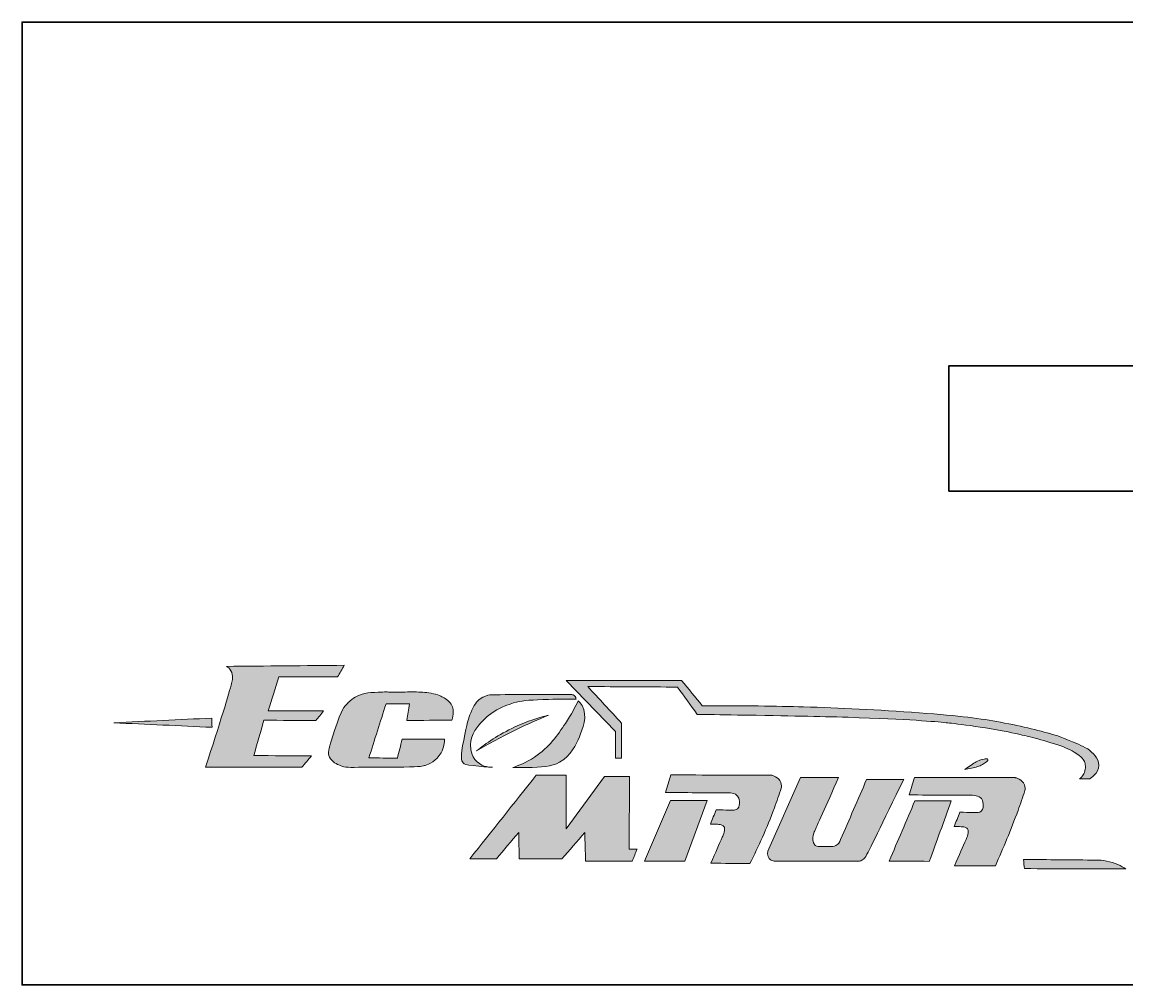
# Model space of a CAD drawing. Header units: centimetres. Extents: x 4.4 to 35.6, y -27.8 to -2.2.
# Drawn here: x 4.53 to 9.82, y -22.58 to -17.97 of the extents above; entities that cross this region are included whole.
import ezdxf

# ---------------------------------------------------------------- set-up
doc = ezdxf.new("R2010")
doc.units = ezdxf.units.CM
doc.header["$MEASUREMENT"] = 0
doc.layers.add('Camada 1', color=7, linetype='Continuous', lineweight=0)

# ---------------------------------------------------------------- blocks, each defined once
blk = doc.blocks.new('Block_0')
at = {"layer": 'Camada 1', "true_color": 0x1a1413, "transparency": 33554687}
h = blk.add_hatch(color=250, dxfattribs=at)
h.dxf.hatch_style = 2
edge = h.paths.add_edge_path()
edge.add_spline(control_points=[(5.5053, -21.0544), (5.511, -21.058), (5.5198, -21.0647), (5.5261, -21.0757), (5.5387, -21.0979), (5.5327, -21.1234), (5.5294, -21.1362), (5.5188, -21.177), (5.472, -21.3302), (5.4043, -21.5376), (5.558, -21.5377), (5.7118, -21.5378), (5.8655, -21.5379), (5.881, -21.5193), (5.8966, -21.5008), (5.9121, -21.4823), (5.8198, -21.4822), (5.7275, -21.4821), (5.6352, -21.482), (5.6514, -21.4256), (5.6676, -21.3691), (5.6837, -21.3127), (5.7668, -21.3129), (5.8498, -21.3131), (5.9328, -21.3134), (5.9451, -21.2982), (5.9573, -21.283), (5.9696, -21.2677), (5.8808, -21.2679), (5.7921, -21.2681), (5.7034, -21.2682), (5.7205, -21.214), (5.7377, -21.1597), (5.7548, -21.1054), (5.8487, -21.1054), (5.9425, -21.1054), (6.0364, -21.1054), (6.047, -21.0867), (6.0576, -21.068), (6.0683, -21.0493), (5.8806, -21.051), (5.6929, -21.0527), (5.5053, -21.0544)], knot_values=[0, 0, 0, 0, 1, 1, 1, 2, 2, 2, 3, 3, 3, 4, 4, 4, 5, 5, 5, 6, 6, 6, 7, 7, 7, 8, 8, 8, 9, 9, 9, 10, 10, 10, 11, 11, 11, 12, 12, 12, 13, 13, 13, 14, 14, 14, 14], degree=3, periodic=0)
h = blk.add_hatch(color=250, dxfattribs=at)
h.dxf.hatch_style = 2
edge = h.paths.add_edge_path()
edge.add_spline(control_points=[(7.3959, -21.3258), (7.3959, -21.3818), (7.3959, -21.4379), (7.3959, -21.4939), (7.3959, -21.4939), (7.3675, -21.4939), (7.3675, -21.4939), (7.3675, -21.4939), (7.3675, -21.3662), (7.3675, -21.3662), (7.3675, -21.3662), (7.131, -21.1222), (7.131, -21.1222), (7.131, -21.1222), (7.6835, -21.1222), (7.6835, -21.1222), (7.7165, -21.1625), (7.7495, -21.2028), (7.7826, -21.2431), (7.9761, -21.2421), (8.1408, -21.2451), (8.2677, -21.2486), (8.439, -21.2535), (8.6199, -21.2616), (8.8214, -21.2768), (9.0195, -21.2918), (9.1144, -21.3043), (9.2095, -21.322), (9.3184, -21.3422), (9.408, -21.3654), (9.471, -21.3834), (9.471, -21.3834), (9.5012, -21.3915), (9.5835, -21.4277), (9.615, -21.4415), (9.6422, -21.4547), (9.6631, -21.4834), (9.6711, -21.4945), (9.6815, -21.5091), (9.6813, -21.5289), (9.6808, -21.567), (9.6411, -21.5905), (9.6369, -21.5929), (9.6205, -21.5929), (9.604, -21.5928), (9.5876, -21.5928), (9.593, -21.5891), (9.6019, -21.5818), (9.6085, -21.5698), (9.6194, -21.5499), (9.6174, -21.5286), (9.6131, -21.5152), (9.6093, -21.5035), (9.6006, -21.4882), (9.563, -21.4652), (9.5364, -21.4489), (9.5113, -21.4386), (9.4619, -21.4231), (9.4196, -21.4099), (9.3833, -21.4003), (9.3516, -21.3924), (9.3406, -21.3897), (9.2948, -21.3785), (9.2459, -21.3686), (9.1012, -21.3393), (8.9503, -21.3242), (8.9503, -21.3242), (8.8959, -21.3188), (8.7755, -21.3079), (8.4804, -21.2985), (8.3351, -21.2939), (8.207, -21.2917), (7.9506, -21.2874), (7.8704, -21.286), (7.8039, -21.285), (7.7581, -21.2844), (7.7266, -21.2408), (7.695, -21.1973), (7.6635, -21.1537), (7.5203, -21.1529), (7.3771, -21.152), (7.2339, -21.1511), (7.2879, -21.2093), (7.3419, -21.2675), (7.3959, -21.3258)], knot_values=[0, 0, 0, 0, 1, 1, 1, 2, 2, 2, 3, 3, 3, 4, 4, 4, 5, 5, 5, 6, 6, 6, 7, 7, 7, 8, 8, 8, 9, 9, 9, 10, 10, 10, 11, 11, 11, 12, 12, 12, 13, 13, 13, 14, 14, 14, 15, 15, 15, 16, 16, 16, 17, 17, 17, 18, 18, 18, 19, 19, 19, 20, 20, 20, 21, 21, 21, 22, 22, 22, 23, 23, 23, 24, 24, 24, 25, 25, 25, 26, 26, 26, 27, 27, 27, 28, 28, 28, 28], degree=3, periodic=0)
h = blk.add_hatch(color=250, dxfattribs=at)
h.dxf.hatch_style = 2
edge = h.paths.add_edge_path()
edge.add_spline(control_points=[(6.3677, -21.3132), (6.4397, -21.313), (6.5117, -21.3127), (6.5838, -21.3124), (6.5862, -21.3057), (6.5996, -21.2675), (6.58, -21.2359), (6.568, -21.2166), (6.5475, -21.206), (6.5359, -21.1999), (6.5291, -21.1964), (6.5204, -21.1926), (6.506, -21.1884), (6.4758, -21.1798), (6.4502, -21.1783), (6.4261, -21.1775), (6.3907, -21.1764), (6.3749, -21.1773), (6.3308, -21.1777), (6.2718, -21.1781), (6.2798, -21.1765), (6.2523, -21.1774), (6.1927, -21.1795), (6.1622, -21.1808), (6.1295, -21.1974), (6.1046, -21.21), (6.0893, -21.2258), (6.0793, -21.2363), (6.0629, -21.2534), (6.05, -21.2725), (6.0074, -21.4071), (5.9939, -21.4499), (5.9887, -21.4685), (5.9979, -21.4885), (6.009, -21.5126), (6.034, -21.5232), (6.0481, -21.5292), (6.0728, -21.5396), (6.0891, -21.5382), (6.1604, -21.5376), (6.1921, -21.5373), (6.2238, -21.5375), (6.2555, -21.5373), (6.3051, -21.5371), (6.3224, -21.5371), (6.3534, -21.5365), (6.435, -21.5349), (6.4457, -21.5322), (6.4562, -21.5284), (6.4717, -21.5228), (6.51, -21.5081), (6.5323, -21.4683), (6.5469, -21.4424), (6.5483, -21.4171), (6.5481, -21.4038), (6.4807, -21.4038), (6.4132, -21.4038), (6.3458, -21.4038), (6.338, -21.4337), (6.3303, -21.4637), (6.3226, -21.4936), (6.2771, -21.4934), (6.2317, -21.4932), (6.1862, -21.493), (6.2136, -21.4066), (6.241, -21.3202), (6.2684, -21.2338), (6.306, -21.2339), (6.3436, -21.234), (6.3811, -21.2341), (6.3766, -21.2605), (6.3722, -21.2868), (6.3677, -21.3132)], knot_values=[0, 0, 0, 0, 1, 1, 1, 2, 2, 2, 3, 3, 3, 4, 4, 4, 5, 5, 5, 6, 6, 6, 7, 7, 7, 8, 8, 8, 9, 9, 9, 10, 10, 10, 11, 11, 11, 12, 12, 12, 13, 13, 13, 14, 14, 14, 15, 15, 15, 16, 16, 16, 17, 17, 17, 18, 18, 18, 19, 19, 19, 20, 20, 20, 21, 21, 21, 22, 22, 22, 23, 23, 23, 24, 24, 24, 24], degree=3, periodic=0)
h = blk.add_hatch(color=250, dxfattribs=at)
h.dxf.hatch_style = 2
edge = h.paths.add_edge_path()
edge.add_spline(control_points=[(6.7783, -21.5376), (6.77, -21.5379), (6.7331, -21.5385), (6.7039, -21.5112), (6.6731, -21.4823), (6.6731, -21.4429), (6.6731, -21.4305), (6.6733, -21.3771), (6.7083, -21.3397), (6.7303, -21.3162), (6.7888, -21.2536), (6.8608, -21.2341), (6.8923, -21.226), (6.9274, -21.217), (6.967, -21.2156), (7.0463, -21.2128), (7.1007, -21.2109), (7.146, -21.2109), (7.1779, -21.2113), (7.1778, -21.21), (7.1773, -21.1999), (7.1687, -21.1937), (7.163, -21.1896), (7.157, -21.1896), (7.1549, -21.1897), (7.0251, -21.1898), (6.8953, -21.1899), (6.7655, -21.1901), (6.7535, -21.1925), (6.7358, -21.1978), (6.7186, -21.2106), (6.7032, -21.222), (6.6901, -21.238), (6.6737, -21.2775), (6.664, -21.3008), (6.655, -21.328), (6.6401, -21.4078), (6.6253, -21.4878), (6.626, -21.5052), (6.6376, -21.5167), (6.6439, -21.523), (6.6516, -21.5256), (6.6856, -21.5299), (6.7221, -21.5345), (6.7537, -21.5366), (6.7783, -21.5376)], knot_values=[0, 0, 0, 0, 1, 1, 1, 2, 2, 2, 3, 3, 3, 4, 4, 4, 5, 5, 5, 6, 6, 6, 7, 7, 7, 8, 8, 8, 9, 9, 9, 10, 10, 10, 11, 11, 11, 12, 12, 12, 13, 13, 13, 14, 14, 14, 15, 15, 15, 15], degree=3, periodic=0)
h = blk.add_hatch(color=250, dxfattribs=at)
h.dxf.hatch_style = 2
edge = h.paths.add_edge_path()
edge.add_spline(control_points=[(7.1883, -21.2197), (7.176, -21.2455), (7.1562, -21.284), (7.1269, -21.3277), (7.09, -21.3828), (7.0505, -21.4418), (6.9791, -21.4891), (6.9386, -21.5159), (6.9008, -21.5303), (6.8761, -21.5381), (6.8914, -21.539), (6.9136, -21.5399), (6.9405, -21.5391), (7.016, -21.5369), (7.0586, -21.5357), (7.0996, -21.5129), (7.155, -21.4823), (7.1778, -21.4289), (7.194, -21.3913), (7.2085, -21.3573), (7.2362, -21.2927), (7.2067, -21.2422), (7.2006, -21.2317), (7.1934, -21.2242), (7.1883, -21.2197)], knot_values=[0, 0, 0, 0, 1, 1, 1, 2, 2, 2, 3, 3, 3, 4, 4, 4, 5, 5, 5, 6, 6, 6, 7, 7, 7, 8, 8, 8, 8], degree=3, periodic=0)
h = blk.add_hatch(color=250, dxfattribs=at)
h.dxf.hatch_style = 2
edge = h.paths.add_edge_path()
edge.add_spline(control_points=[(5.4348, -21.3022), (5.435, -21.3169), (5.4352, -21.3316), (5.4354, -21.3462), (5.2787, -21.339), (5.122, -21.3318), (4.9652, -21.3246), (5.1218, -21.3172), (5.2783, -21.3097), (5.4348, -21.3022)], knot_values=[0, 0, 0, 0, 1, 1, 1, 2, 2, 2, 3, 3, 3, 3], degree=3, periodic=0)
h = blk.add_hatch(color=250, dxfattribs=at)
h.dxf.hatch_style = 2
edge = h.paths.add_edge_path()
edge.add_spline(control_points=[(7.0462, -21.2879), (6.9969, -21.3084), (6.9456, -21.3314), (6.8927, -21.3572), (6.8239, -21.3908), (6.7602, -21.4253), (6.7018, -21.4595), (6.7461, -21.4234), (6.8069, -21.381), (6.8848, -21.3447), (6.9444, -21.3169), (6.9997, -21.2993), (7.0462, -21.2879)], knot_values=[0, 0, 0, 0, 1, 1, 1, 2, 2, 2, 3, 3, 3, 4, 4, 4, 4], degree=3, periodic=0)
h = blk.add_hatch(color=250, dxfattribs=at)
h.dxf.hatch_style = 2
edge = h.paths.add_edge_path()
edge.add_spline(control_points=[(9.0398, -21.5476), (9.0608, -21.532), (9.0793, -21.5203), (9.0938, -21.5118), (9.0993, -21.5086), (9.1129, -21.5007), (9.1319, -21.4983), (9.1376, -21.4976), (9.1484, -21.4962), (9.15, -21.4999), (9.1522, -21.5049), (9.1363, -21.517), (9.1241, -21.5241), (9.1078, -21.5336), (9.0927, -21.537), (9.0704, -21.5419), (9.0577, -21.5448), (9.047, -21.5465), (9.0398, -21.5476)], knot_values=[0, 0, 0, 0, 1, 1, 1, 2, 2, 2, 3, 3, 3, 4, 4, 4, 5, 5, 5, 6, 6, 6, 6], degree=3, periodic=0)
h = blk.add_hatch(color=250, dxfattribs=at)
h.dxf.hatch_style = 2
edge = h.paths.add_edge_path()
edge.add_spline(control_points=[(6.6695, -21.976), (6.7121, -21.9759), (6.7547, -21.9757), (6.7972, -21.9756), (6.8326, -21.9336), (6.868, -21.8915), (6.9034, -21.8494), (6.9044, -21.8919), (6.9054, -21.9343), (6.9064, -21.9768), (6.9742, -21.9768), (7.042, -21.9768), (7.1099, -21.9768), (7.1465, -21.9343), (7.1832, -21.8919), (7.2198, -21.8494), (7.221, -21.8953), (7.2223, -21.9411), (7.2235, -21.987), (7.2978, -21.987), (7.3721, -21.987), (7.4463, -21.987), (7.4546, -21.9677), (7.4628, -21.9483), (7.471, -21.929), (7.471, -21.929), (7.4316, -21.929), (7.4316, -21.929), (7.4316, -21.929), (7.4346, -21.5819), (7.4346, -21.5819), (7.4346, -21.5819), (7.3149, -21.5819), (7.3149, -21.5819), (7.3149, -21.5819), (7.131, -21.832), (7.131, -21.832), (7.131, -21.832), (7.131, -21.5758), (7.131, -21.5758), (7.131, -21.5758), (6.9875, -21.5758), (6.9875, -21.5758), (6.8815, -21.7092), (6.7755, -21.8426), (6.6695, -21.976)], knot_values=[0, 0, 0, 0, 1, 1, 1, 2, 2, 2, 3, 3, 3, 4, 4, 4, 5, 5, 5, 6, 6, 6, 7, 7, 7, 8, 8, 8, 9, 9, 9, 10, 10, 10, 11, 11, 11, 12, 12, 12, 13, 13, 13, 14, 14, 14, 15, 15, 15, 15], degree=3, periodic=0)
h = blk.add_hatch(color=250, dxfattribs=at)
h.dxf.hatch_style = 2
edge = h.paths.add_edge_path()
edge.add_spline(control_points=[(7.8488, -21.7414), (7.8397, -21.7642), (7.8306, -21.7869), (7.8215, -21.8096), (7.8249, -21.8097), (7.8338, -21.8099), (7.8465, -21.8102), (7.8596, -21.8105), (7.8663, -21.8108), (7.8732, -21.8136), (7.8759, -21.8147), (7.8817, -21.8172), (7.8851, -21.821), (7.8962, -21.8335), (7.8827, -21.8628), (7.8783, -21.8722), (7.8631, -21.9053), (7.8454, -21.9464), (7.8238, -21.9972), (7.8859, -21.9976), (7.9481, -21.998), (8.0102, -21.9984), (8.0512, -21.9181), (8.0912, -21.8294), (8.1273, -21.7323), (8.1392, -21.7004), (8.1501, -21.6689), (8.1603, -21.638), (8.1613, -21.632), (8.1621, -21.6218), (8.158, -21.6107), (8.1477, -21.5831), (8.1164, -21.576), (8.1136, -21.5755), (7.953, -21.5751), (7.7923, -21.5747), (7.6316, -21.5743), (7.6229, -21.6024), (7.6142, -21.6304), (7.6055, -21.6585), (7.6627, -21.6588), (7.7199, -21.6592), (7.7772, -21.6596), (7.8045, -21.6594), (7.842, -21.6593), (7.8908, -21.6596), (7.916, -21.6598), (7.9396, -21.6602), (7.9517, -21.6762), (7.9599, -21.687), (7.9606, -21.7017), (7.9606, -21.7051), (7.9607, -21.711), (7.961, -21.7267), (7.9513, -21.7362), (7.9433, -21.744), (7.9329, -21.7433), (7.9056, -21.7426), (7.8932, -21.7422), (7.8737, -21.7418), (7.8488, -21.7414)], knot_values=[0, 0, 0, 0, 1, 1, 1, 2, 2, 2, 3, 3, 3, 4, 4, 4, 5, 5, 5, 6, 6, 6, 7, 7, 7, 8, 8, 8, 9, 9, 9, 10, 10, 10, 11, 11, 11, 12, 12, 12, 13, 13, 13, 14, 14, 14, 15, 15, 15, 16, 16, 16, 17, 17, 17, 18, 18, 18, 19, 19, 19, 20, 20, 20, 20], degree=3, periodic=0)
h = blk.add_hatch(color=250, dxfattribs=at)
h.dxf.hatch_style = 2
edge = h.paths.add_edge_path()
edge.add_spline(control_points=[(8.435, -21.5865), (8.3734, -21.7239), (8.3286, -21.8243), (8.3183, -21.8472), (8.3178, -21.8482), (8.3145, -21.8555), (8.3129, -21.8657), (8.3122, -21.8698), (8.3074, -21.8999), (8.3228, -21.912), (8.3278, -21.916), (8.3332, -21.9165), (8.3456, -21.9169), (8.3907, -21.9185), (8.4136, -21.9191), (8.4265, -21.9091), (8.4316, -21.9052), (8.4391, -21.8978), (8.4446, -21.8841), (8.4861, -21.7882), (8.5276, -21.6922), (8.5691, -21.5963), (8.6282, -21.5961), (8.6873, -21.5958), (8.7465, -21.5956), (8.6467, -21.802), (8.5726, -21.9526), (8.5646, -21.9654), (8.5586, -21.975), (8.5502, -21.9805), (8.5502, -21.9805), (8.5444, -21.9844), (8.5387, -21.9861), (8.535, -21.987), (8.3986, -21.987), (8.2622, -21.987), (8.1258, -21.987), (8.1217, -21.9863), (8.1108, -21.9839), (8.103, -21.9745), (8.093, -21.9623), (8.0923, -21.9436), (8.1015, -21.9275), (8.1015, -21.9275), (8.2531, -21.5865), (8.2531, -21.5865), (8.2531, -21.5865), (8.435, -21.5865), (8.435, -21.5865)], knot_values=[0, 0, 0, 0, 1, 1, 1, 2, 2, 2, 3, 3, 3, 4, 4, 4, 5, 5, 5, 6, 6, 6, 7, 7, 7, 8, 8, 8, 9, 9, 9, 10, 10, 10, 11, 11, 11, 12, 12, 12, 13, 13, 13, 14, 14, 14, 15, 15, 15, 16, 16, 16, 16], degree=3, periodic=0)
h = blk.add_hatch(color=250, dxfattribs=at)
h.dxf.hatch_style = 2
edge = h.paths.add_edge_path()
edge.add_spline(control_points=[(9.0154, -21.7531), (9.0063, -21.7758), (8.9972, -21.7985), (8.9881, -21.8213), (8.9915, -21.8213), (9.0005, -21.8215), (9.0131, -21.8218), (9.0262, -21.8222), (9.0329, -21.8224), (9.0398, -21.8252), (9.0425, -21.8263), (9.0484, -21.8288), (9.0518, -21.8326), (9.0628, -21.8452), (9.0493, -21.8744), (9.0449, -21.8838), (9.0297, -21.9169), (9.012, -21.958), (8.9904, -22.0088), (9.0553, -22.009), (9.1203, -22.0092), (9.1853, -22.0093), (9.223, -21.9265), (9.2596, -21.838), (9.2939, -21.744), (9.3055, -21.7121), (9.3165, -21.6807), (9.3269, -21.6496), (9.3279, -21.6436), (9.3287, -21.6334), (9.3246, -21.6223), (9.3143, -21.5947), (9.283, -21.5877), (9.2803, -21.5871), (9.1196, -21.5867), (8.9589, -21.5863), (8.7983, -21.586), (8.7895, -21.614), (8.7808, -21.642), (8.7721, -21.6701), (8.8293, -21.6705), (8.8865, -21.6708), (8.9438, -21.6712), (8.9711, -21.671), (9.0086, -21.6709), (9.0574, -21.6712), (9.0826, -21.6714), (9.1062, -21.6719), (9.1184, -21.6879), (9.1266, -21.6987), (9.1272, -21.7134), (9.1272, -21.7168), (9.1274, -21.7227), (9.1277, -21.7383), (9.1179, -21.7478), (9.1099, -21.7556), (9.0995, -21.755), (9.0722, -21.7542), (9.0599, -21.7539), (9.0403, -21.7534), (9.0154, -21.7531)], knot_values=[0, 0, 0, 0, 1, 1, 1, 2, 2, 2, 3, 3, 3, 4, 4, 4, 5, 5, 5, 6, 6, 6, 7, 7, 7, 8, 8, 8, 9, 9, 9, 10, 10, 10, 11, 11, 11, 12, 12, 12, 13, 13, 13, 14, 14, 14, 15, 15, 15, 16, 16, 16, 17, 17, 17, 18, 18, 18, 19, 19, 19, 20, 20, 20, 20], degree=3, periodic=0)
h = blk.add_hatch(color=250, dxfattribs=at)
h.dxf.hatch_style = 2
h.paths.add_polyline_path([(7.8056, -21.6971), (7.6987, -21.987), (7.5055, -21.987), (7.6305, -21.6971)])
h = blk.add_hatch(color=250, dxfattribs=at)
h.dxf.hatch_style = 2
edge = h.paths.add_edge_path()
edge.add_spline(control_points=[(8.9746, -21.6986), (8.9394, -21.7952), (8.9043, -21.8917), (8.8692, -21.9882), (8.8052, -21.9877), (8.7412, -21.9871), (8.6773, -21.9865), (8.7183, -21.8906), (8.7593, -21.7946), (8.8003, -21.6986), (8.8584, -21.6986), (8.9165, -21.6986), (8.9746, -21.6986)], knot_values=[0, 0, 0, 0, 1, 1, 1, 2, 2, 2, 3, 3, 3, 4, 4, 4, 4], degree=3, periodic=0)
h = blk.add_hatch(color=250, dxfattribs=at)
h.dxf.hatch_style = 2
edge = h.paths.add_edge_path()
edge.add_spline(control_points=[(9.3202, -21.979), (9.3217, -21.9937), (9.3232, -22.0083), (9.3247, -22.023), (9.4864, -22.0235), (9.6481, -22.024), (9.8097, -22.0245), (9.7895, -22.0112), (9.7582, -21.9945), (9.7173, -21.9866), (9.6999, -21.9833), (9.6841, -21.9821), (9.6703, -21.9821), (9.5536, -21.9811), (9.4369, -21.98), (9.3202, -21.979)], knot_values=[0, 0, 0, 0, 1, 1, 1, 2, 2, 2, 3, 3, 3, 4, 4, 4, 5, 5, 5, 5], degree=3, periodic=0)
at = {"layer": 'Camada 1', "color": 250, "lineweight": 35, "true_color": 0x1d1d1b}
for points in [[(14.6006, -22.5797), (4.5262, -22.5797), (4.5262, -17.9696), (14.6006, -17.9696)], [(13.1314, -20.2154), (8.9634, -20.2154), (8.9634, -19.6154), (13.1314, -19.6154)]]:
    blk.add_lwpolyline(points, close=True, dxfattribs=at)
at = {"layer": 'Camada 1'}
blk.add_lwpolyline([(7.8056, -21.6971), (7.6987, -21.987), (7.5055, -21.987), (7.6305, -21.6971)], close=True, dxfattribs=at)
for points, knots in [([(5.5053, -21.0544), (5.511, -21.058), (5.5198, -21.0647), (5.5261, -21.0757), (5.5387, -21.0979), (5.5327, -21.1234), (5.5294, -21.1362), (5.5188, -21.177), (5.472, -21.3302), (5.4043, -21.5376), (5.558, -21.5377), (5.7118, -21.5378), (5.8655, -21.5379), (5.881, -21.5193), (5.8966, -21.5008), (5.9121, -21.4823), (5.8198, -21.4822), (5.7275, -21.4821), (5.6352, -21.482), (5.6514, -21.4256), (5.6676, -21.3691), (5.6837, -21.3127), (5.7668, -21.3129), (5.8498, -21.3131), (5.9328, -21.3134), (5.9451, -21.2982), (5.9573, -21.283), (5.9696, -21.2677), (5.8808, -21.2679), (5.7921, -21.2681), (5.7034, -21.2682), (5.7205, -21.214), (5.7377, -21.1597), (5.7548, -21.1054), (5.8487, -21.1054), (5.9425, -21.1054), (6.0364, -21.1054), (6.047, -21.0867), (6.0576, -21.068), (6.0683, -21.0493), (5.8806, -21.051), (5.6929, -21.0527), (5.5053, -21.0544)], [0, 0, 0, 0, 1, 1, 1, 2, 2, 2, 3, 3, 3, 4, 4, 4, 5, 5, 5, 6, 6, 6, 7, 7, 7, 8, 8, 8, 9, 9, 9, 10, 10, 10, 11, 11, 11, 12, 12, 12, 13, 13, 13, 14, 14, 14, 14]), ([(7.3959, -21.3258), (7.3959, -21.3818), (7.3959, -21.4379), (7.3959, -21.4939), (7.3959, -21.4939), (7.3675, -21.4939), (7.3675, -21.4939), (7.3675, -21.4939), (7.3675, -21.3662), (7.3675, -21.3662), (7.3675, -21.3662), (7.131, -21.1222), (7.131, -21.1222), (7.131, -21.1222), (7.6835, -21.1222), (7.6835, -21.1222), (7.7165, -21.1625), (7.7495, -21.2028), (7.7826, -21.2431), (7.9761, -21.2421), (8.1408, -21.2451), (8.2677, -21.2486), (8.439, -21.2535), (8.6199, -21.2616), (8.8214, -21.2768), (9.0195, -21.2918), (9.1144, -21.3043), (9.2095, -21.322), (9.3184, -21.3422), (9.408, -21.3654), (9.471, -21.3834), (9.471, -21.3834), (9.5012, -21.3915), (9.5835, -21.4277), (9.615, -21.4415), (9.6422, -21.4547), (9.6631, -21.4834), (9.6711, -21.4945), (9.6815, -21.5091), (9.6813, -21.5289), (9.6808, -21.567), (9.6411, -21.5905), (9.6369, -21.5929), (9.6205, -21.5929), (9.604, -21.5928), (9.5876, -21.5928), (9.593, -21.5891), (9.6019, -21.5818), (9.6085, -21.5698), (9.6194, -21.5499), (9.6174, -21.5286), (9.6131, -21.5152), (9.6093, -21.5035), (9.6006, -21.4882), (9.563, -21.4652), (9.5364, -21.4489), (9.5113, -21.4386), (9.4619, -21.4231), (9.4196, -21.4099), (9.3833, -21.4003), (9.3516, -21.3924), (9.3406, -21.3897), (9.2948, -21.3785), (9.2459, -21.3686), (9.1012, -21.3393), (8.9503, -21.3242), (8.9503, -21.3242), (8.8959, -21.3188), (8.7755, -21.3079), (8.4804, -21.2985), (8.3351, -21.2939), (8.207, -21.2917), (7.9506, -21.2874), (7.8704, -21.286), (7.8039, -21.285), (7.7581, -21.2844), (7.7266, -21.2408), (7.695, -21.1973), (7.6635, -21.1537), (7.5203, -21.1529), (7.3771, -21.152), (7.2339, -21.1511), (7.2879, -21.2093), (7.3419, -21.2675), (7.3959, -21.3258)], [0, 0, 0, 0, 1, 1, 1, 2, 2, 2, 3, 3, 3, 4, 4, 4, 5, 5, 5, 6, 6, 6, 7, 7, 7, 8, 8, 8, 9, 9, 9, 10, 10, 10, 11, 11, 11, 12, 12, 12, 13, 13, 13, 14, 14, 14, 15, 15, 15, 16, 16, 16, 17, 17, 17, 18, 18, 18, 19, 19, 19, 20, 20, 20, 21, 21, 21, 22, 22, 22, 23, 23, 23, 24, 24, 24, 25, 25, 25, 26, 26, 26, 27, 27, 27, 28, 28, 28, 28]), ([(6.3677, -21.3132), (6.4397, -21.313), (6.5117, -21.3127), (6.5838, -21.3124), (6.5862, -21.3057), (6.5996, -21.2675), (6.58, -21.2359), (6.568, -21.2166), (6.5475, -21.206), (6.5359, -21.1999), (6.5291, -21.1964), (6.5204, -21.1926), (6.506, -21.1884), (6.4758, -21.1798), (6.4502, -21.1783), (6.4261, -21.1775), (6.3907, -21.1764), (6.3749, -21.1773), (6.3308, -21.1777), (6.2718, -21.1781), (6.2798, -21.1765), (6.2523, -21.1774), (6.1927, -21.1795), (6.1622, -21.1808), (6.1295, -21.1974), (6.1046, -21.21), (6.0893, -21.2258), (6.0793, -21.2363), (6.0629, -21.2534), (6.05, -21.2725), (6.0074, -21.4071), (5.9939, -21.4499), (5.9887, -21.4685), (5.9979, -21.4885), (6.009, -21.5126), (6.034, -21.5232), (6.0481, -21.5292), (6.0728, -21.5396), (6.0891, -21.5382), (6.1604, -21.5376), (6.1921, -21.5373), (6.2238, -21.5375), (6.2555, -21.5373), (6.3051, -21.5371), (6.3224, -21.5371), (6.3534, -21.5365), (6.435, -21.5349), (6.4457, -21.5322), (6.4562, -21.5284), (6.4717, -21.5228), (6.51, -21.5081), (6.5323, -21.4683), (6.5469, -21.4424), (6.5483, -21.4171), (6.5481, -21.4038), (6.4807, -21.4038), (6.4132, -21.4038), (6.3458, -21.4038), (6.338, -21.4337), (6.3303, -21.4637), (6.3226, -21.4936), (6.2771, -21.4934), (6.2317, -21.4932), (6.1862, -21.493), (6.2136, -21.4066), (6.241, -21.3202), (6.2684, -21.2338), (6.306, -21.2339), (6.3436, -21.234), (6.3811, -21.2341), (6.3766, -21.2605), (6.3722, -21.2868), (6.3677, -21.3132)], [0, 0, 0, 0, 1, 1, 1, 2, 2, 2, 3, 3, 3, 4, 4, 4, 5, 5, 5, 6, 6, 6, 7, 7, 7, 8, 8, 8, 9, 9, 9, 10, 10, 10, 11, 11, 11, 12, 12, 12, 13, 13, 13, 14, 14, 14, 15, 15, 15, 16, 16, 16, 17, 17, 17, 18, 18, 18, 19, 19, 19, 20, 20, 20, 21, 21, 21, 22, 22, 22, 23, 23, 23, 24, 24, 24, 24]), ([(6.7783, -21.5376), (6.77, -21.5379), (6.7331, -21.5385), (6.7039, -21.5112), (6.6731, -21.4823), (6.6731, -21.4429), (6.6731, -21.4305), (6.6733, -21.3771), (6.7083, -21.3397), (6.7303, -21.3162), (6.7888, -21.2536), (6.8608, -21.2341), (6.8923, -21.226), (6.9274, -21.217), (6.967, -21.2156), (7.0463, -21.2128), (7.1007, -21.2109), (7.146, -21.2109), (7.1779, -21.2113), (7.1778, -21.21), (7.1773, -21.1999), (7.1687, -21.1937), (7.163, -21.1896), (7.157, -21.1896), (7.1549, -21.1897), (7.0251, -21.1898), (6.8953, -21.1899), (6.7655, -21.1901), (6.7535, -21.1925), (6.7358, -21.1978), (6.7186, -21.2106), (6.7032, -21.222), (6.6901, -21.238), (6.6737, -21.2775), (6.664, -21.3008), (6.655, -21.328), (6.6401, -21.4078), (6.6253, -21.4878), (6.626, -21.5052), (6.6376, -21.5167), (6.6439, -21.523), (6.6516, -21.5256), (6.6856, -21.5299), (6.7221, -21.5345), (6.7537, -21.5366), (6.7783, -21.5376)], [0, 0, 0, 0, 1, 1, 1, 2, 2, 2, 3, 3, 3, 4, 4, 4, 5, 5, 5, 6, 6, 6, 7, 7, 7, 8, 8, 8, 9, 9, 9, 10, 10, 10, 11, 11, 11, 12, 12, 12, 13, 13, 13, 14, 14, 14, 15, 15, 15, 15]), ([(7.1883, -21.2197), (7.176, -21.2455), (7.1562, -21.284), (7.1269, -21.3277), (7.09, -21.3828), (7.0505, -21.4418), (6.9791, -21.4891), (6.9386, -21.5159), (6.9008, -21.5303), (6.8761, -21.5381), (6.8914, -21.539), (6.9136, -21.5399), (6.9405, -21.5391), (7.016, -21.5369), (7.0586, -21.5357), (7.0996, -21.5129), (7.155, -21.4823), (7.1778, -21.4289), (7.194, -21.3913), (7.2085, -21.3573), (7.2362, -21.2927), (7.2067, -21.2422), (7.2006, -21.2317), (7.1934, -21.2242), (7.1883, -21.2197)], [0, 0, 0, 0, 1, 1, 1, 2, 2, 2, 3, 3, 3, 4, 4, 4, 5, 5, 5, 6, 6, 6, 7, 7, 7, 8, 8, 8, 8]), ([(5.4348, -21.3022), (5.435, -21.3169), (5.4352, -21.3316), (5.4354, -21.3462), (5.2787, -21.339), (5.122, -21.3318), (4.9652, -21.3246), (5.1218, -21.3172), (5.2783, -21.3097), (5.4348, -21.3022)], [0, 0, 0, 0, 1, 1, 1, 2, 2, 2, 3, 3, 3, 3]), ([(7.0462, -21.2879), (6.9969, -21.3084), (6.9456, -21.3314), (6.8927, -21.3572), (6.8239, -21.3908), (6.7602, -21.4253), (6.7018, -21.4595), (6.7461, -21.4234), (6.8069, -21.381), (6.8848, -21.3447), (6.9444, -21.3169), (6.9997, -21.2993), (7.0462, -21.2879)], [0, 0, 0, 0, 1, 1, 1, 2, 2, 2, 3, 3, 3, 4, 4, 4, 4]), ([(9.0398, -21.5476), (9.0608, -21.532), (9.0793, -21.5203), (9.0938, -21.5118), (9.0993, -21.5086), (9.1129, -21.5007), (9.1319, -21.4983), (9.1376, -21.4976), (9.1484, -21.4962), (9.15, -21.4999), (9.1522, -21.5049), (9.1363, -21.517), (9.1241, -21.5241), (9.1078, -21.5336), (9.0927, -21.537), (9.0704, -21.5419), (9.0577, -21.5448), (9.047, -21.5465), (9.0398, -21.5476)], [0, 0, 0, 0, 1, 1, 1, 2, 2, 2, 3, 3, 3, 4, 4, 4, 5, 5, 5, 6, 6, 6, 6]), ([(6.6695, -21.976), (6.7121, -21.9759), (6.7547, -21.9757), (6.7972, -21.9756), (6.8326, -21.9336), (6.868, -21.8915), (6.9034, -21.8494), (6.9044, -21.8919), (6.9054, -21.9343), (6.9064, -21.9768), (6.9742, -21.9768), (7.042, -21.9768), (7.1099, -21.9768), (7.1465, -21.9343), (7.1832, -21.8919), (7.2198, -21.8494), (7.221, -21.8953), (7.2223, -21.9411), (7.2235, -21.987), (7.2978, -21.987), (7.3721, -21.987), (7.4463, -21.987), (7.4546, -21.9677), (7.4628, -21.9483), (7.471, -21.929), (7.471, -21.929), (7.4316, -21.929), (7.4316, -21.929), (7.4316, -21.929), (7.4346, -21.5819), (7.4346, -21.5819), (7.4346, -21.5819), (7.3149, -21.5819), (7.3149, -21.5819), (7.3149, -21.5819), (7.131, -21.832), (7.131, -21.832), (7.131, -21.832), (7.131, -21.5758), (7.131, -21.5758), (7.131, -21.5758), (6.9875, -21.5758), (6.9875, -21.5758), (6.8815, -21.7092), (6.7755, -21.8426), (6.6695, -21.976)], [0, 0, 0, 0, 1, 1, 1, 2, 2, 2, 3, 3, 3, 4, 4, 4, 5, 5, 5, 6, 6, 6, 7, 7, 7, 8, 8, 8, 9, 9, 9, 10, 10, 10, 11, 11, 11, 12, 12, 12, 13, 13, 13, 14, 14, 14, 15, 15, 15, 15]), ([(7.8488, -21.7414), (7.8397, -21.7642), (7.8306, -21.7869), (7.8215, -21.8096), (7.8249, -21.8097), (7.8338, -21.8099), (7.8465, -21.8102), (7.8596, -21.8105), (7.8663, -21.8108), (7.8732, -21.8136), (7.8759, -21.8147), (7.8817, -21.8172), (7.8851, -21.821), (7.8962, -21.8335), (7.8827, -21.8628), (7.8783, -21.8722), (7.8631, -21.9053), (7.8454, -21.9464), (7.8238, -21.9972), (7.8859, -21.9976), (7.9481, -21.998), (8.0102, -21.9984), (8.0512, -21.9181), (8.0912, -21.8294), (8.1273, -21.7323), (8.1392, -21.7004), (8.1501, -21.6689), (8.1603, -21.638), (8.1613, -21.632), (8.1621, -21.6218), (8.158, -21.6107), (8.1477, -21.5831), (8.1164, -21.576), (8.1136, -21.5755), (7.953, -21.5751), (7.7923, -21.5747), (7.6316, -21.5743), (7.6229, -21.6024), (7.6142, -21.6304), (7.6055, -21.6585), (7.6627, -21.6588), (7.7199, -21.6592), (7.7772, -21.6596), (7.8045, -21.6594), (7.842, -21.6593), (7.8908, -21.6596), (7.916, -21.6598), (7.9396, -21.6602), (7.9517, -21.6762), (7.9599, -21.687), (7.9606, -21.7017), (7.9606, -21.7051), (7.9607, -21.711), (7.961, -21.7267), (7.9513, -21.7362), (7.9433, -21.744), (7.9329, -21.7433), (7.9056, -21.7426), (7.8932, -21.7422), (7.8737, -21.7418), (7.8488, -21.7414)], [0, 0, 0, 0, 1, 1, 1, 2, 2, 2, 3, 3, 3, 4, 4, 4, 5, 5, 5, 6, 6, 6, 7, 7, 7, 8, 8, 8, 9, 9, 9, 10, 10, 10, 11, 11, 11, 12, 12, 12, 13, 13, 13, 14, 14, 14, 15, 15, 15, 16, 16, 16, 17, 17, 17, 18, 18, 18, 19, 19, 19, 20, 20, 20, 20]), ([(8.435, -21.5865), (8.3734, -21.7239), (8.3286, -21.8243), (8.3183, -21.8472), (8.3178, -21.8482), (8.3145, -21.8555), (8.3129, -21.8657), (8.3122, -21.8698), (8.3074, -21.8999), (8.3228, -21.912), (8.3278, -21.916), (8.3332, -21.9165), (8.3456, -21.9169), (8.3907, -21.9185), (8.4136, -21.9191), (8.4265, -21.9091), (8.4316, -21.9052), (8.4391, -21.8978), (8.4446, -21.8841), (8.4861, -21.7882), (8.5276, -21.6922), (8.5691, -21.5963), (8.6282, -21.5961), (8.6873, -21.5958), (8.7465, -21.5956), (8.6467, -21.802), (8.5726, -21.9526), (8.5646, -21.9654), (8.5586, -21.975), (8.5502, -21.9805), (8.5502, -21.9805), (8.5444, -21.9844), (8.5387, -21.9861), (8.535, -21.987), (8.3986, -21.987), (8.2622, -21.987), (8.1258, -21.987), (8.1217, -21.9863), (8.1108, -21.9839), (8.103, -21.9745), (8.093, -21.9623), (8.0923, -21.9436), (8.1015, -21.9275), (8.1015, -21.9275), (8.2531, -21.5865), (8.2531, -21.5865), (8.2531, -21.5865), (8.435, -21.5865), (8.435, -21.5865)], [0, 0, 0, 0, 1, 1, 1, 2, 2, 2, 3, 3, 3, 4, 4, 4, 5, 5, 5, 6, 6, 6, 7, 7, 7, 8, 8, 8, 9, 9, 9, 10, 10, 10, 11, 11, 11, 12, 12, 12, 13, 13, 13, 14, 14, 14, 15, 15, 15, 16, 16, 16, 16]), ([(9.0154, -21.7531), (9.0063, -21.7758), (8.9972, -21.7985), (8.9881, -21.8213), (8.9915, -21.8213), (9.0005, -21.8215), (9.0131, -21.8218), (9.0262, -21.8222), (9.0329, -21.8224), (9.0398, -21.8252), (9.0425, -21.8263), (9.0484, -21.8288), (9.0518, -21.8326), (9.0628, -21.8452), (9.0493, -21.8744), (9.0449, -21.8838), (9.0297, -21.9169), (9.012, -21.958), (8.9904, -22.0088), (9.0553, -22.009), (9.1203, -22.0092), (9.1853, -22.0093), (9.223, -21.9265), (9.2596, -21.838), (9.2939, -21.744), (9.3055, -21.7121), (9.3165, -21.6807), (9.3269, -21.6496), (9.3279, -21.6436), (9.3287, -21.6334), (9.3246, -21.6223), (9.3143, -21.5947), (9.283, -21.5877), (9.2803, -21.5871), (9.1196, -21.5867), (8.9589, -21.5863), (8.7983, -21.586), (8.7895, -21.614), (8.7808, -21.642), (8.7721, -21.6701), (8.8293, -21.6705), (8.8865, -21.6708), (8.9438, -21.6712), (8.9711, -21.671), (9.0086, -21.6709), (9.0574, -21.6712), (9.0826, -21.6714), (9.1062, -21.6719), (9.1184, -21.6879), (9.1266, -21.6987), (9.1272, -21.7134), (9.1272, -21.7168), (9.1274, -21.7227), (9.1277, -21.7383), (9.1179, -21.7478), (9.1099, -21.7556), (9.0995, -21.755), (9.0722, -21.7542), (9.0599, -21.7539), (9.0403, -21.7534), (9.0154, -21.7531)], [0, 0, 0, 0, 1, 1, 1, 2, 2, 2, 3, 3, 3, 4, 4, 4, 5, 5, 5, 6, 6, 6, 7, 7, 7, 8, 8, 8, 9, 9, 9, 10, 10, 10, 11, 11, 11, 12, 12, 12, 13, 13, 13, 14, 14, 14, 15, 15, 15, 16, 16, 16, 17, 17, 17, 18, 18, 18, 19, 19, 19, 20, 20, 20, 20]), ([(8.9746, -21.6986), (8.9394, -21.7952), (8.9043, -21.8917), (8.8692, -21.9882), (8.8052, -21.9877), (8.7412, -21.9871), (8.6773, -21.9865), (8.7183, -21.8906), (8.7593, -21.7946), (8.8003, -21.6986), (8.8584, -21.6986), (8.9165, -21.6986), (8.9746, -21.6986)], [0, 0, 0, 0, 1, 1, 1, 2, 2, 2, 3, 3, 3, 4, 4, 4, 4]), ([(9.3202, -21.979), (9.3217, -21.9937), (9.3232, -22.0083), (9.3247, -22.023), (9.4864, -22.0235), (9.6481, -22.024), (9.8097, -22.0245), (9.7895, -22.0112), (9.7582, -21.9945), (9.7173, -21.9866), (9.6999, -21.9833), (9.6841, -21.9821), (9.6703, -21.9821), (9.5536, -21.9811), (9.4369, -21.98), (9.3202, -21.979)], [0, 0, 0, 0, 1, 1, 1, 2, 2, 2, 3, 3, 3, 4, 4, 4, 5, 5, 5, 5])]:
    blk.add_open_spline(points, degree=3, knots=knots, dxfattribs=at)

msp = doc.modelspace()

# ---------------------------------------------------------------- block references
at = {"layer": 'Camada 1'}
msp.add_blockref('Block_0', (0, 0), dxfattribs=at)

doc.saveas('drawing.dxf')
